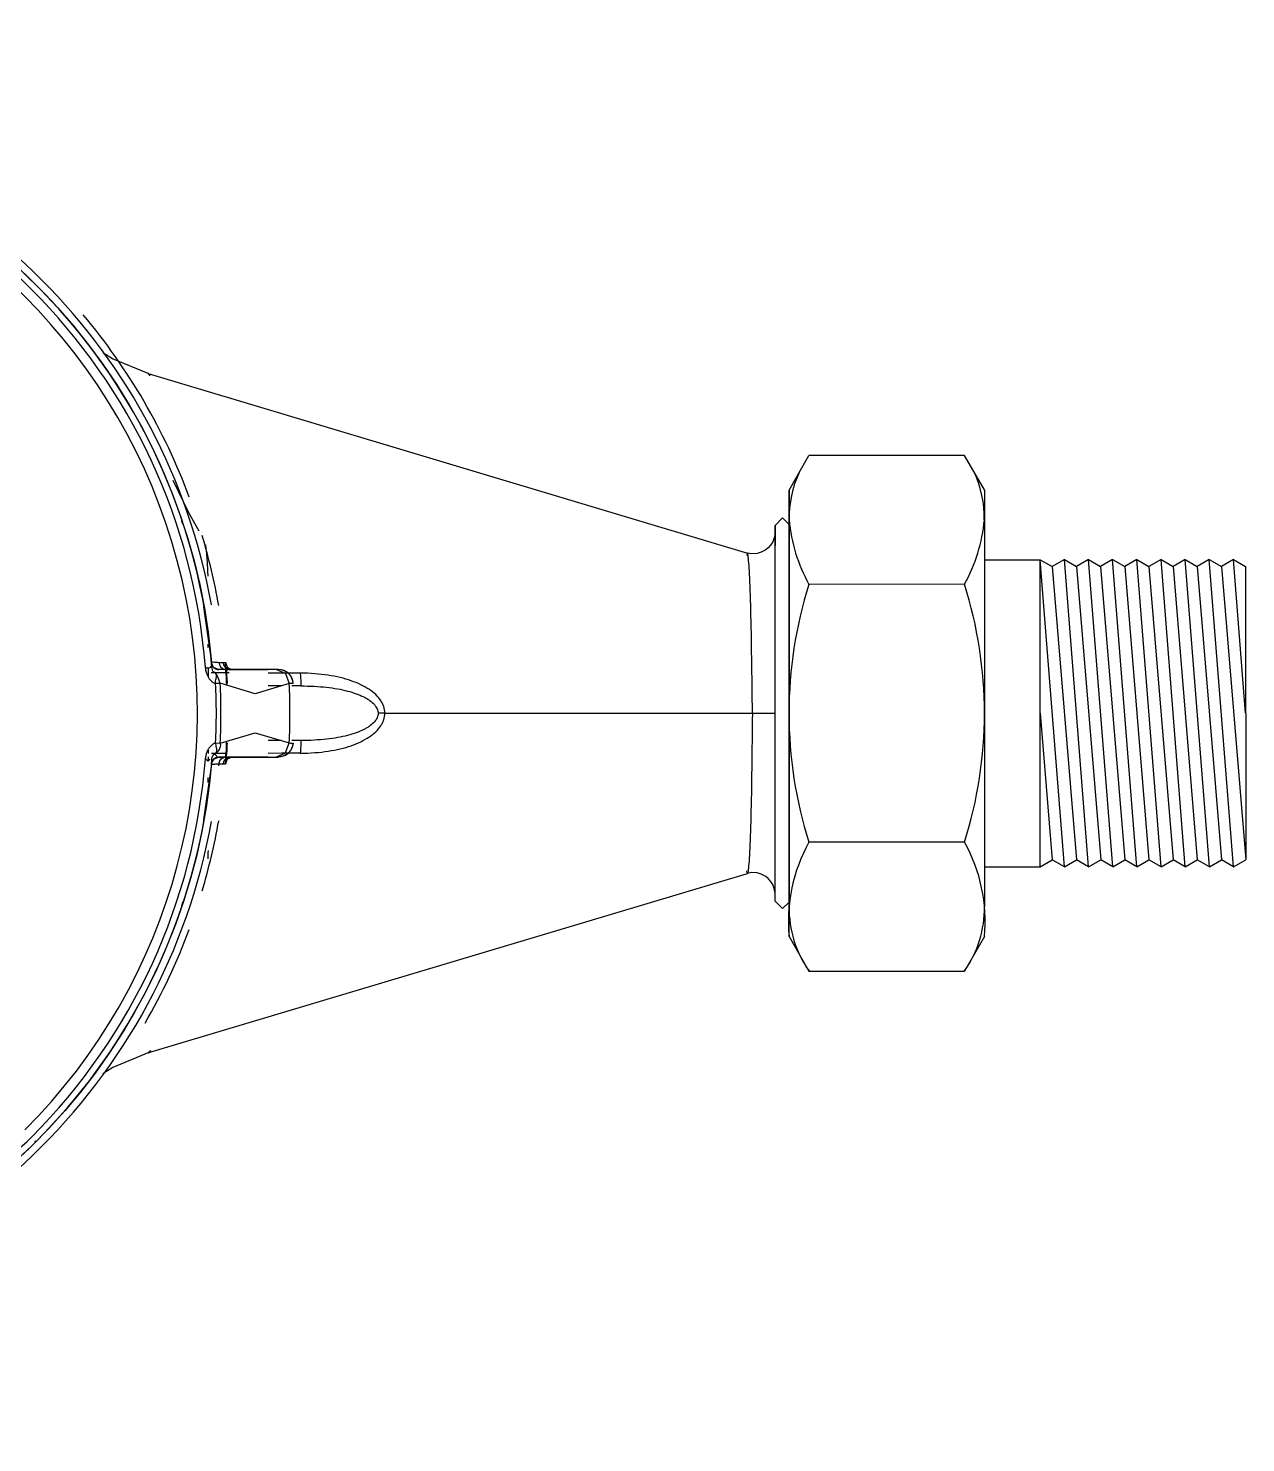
# Model space of a CAD drawing. Header units: millimetres. Extents: x 1218 to 72853, y -34712 to 16286.
# Drawn here: x 31222.3 to 31339, y 6668.1 to 6803.7 of the extents above; entities that cross this region are included whole.
import ezdxf

# ---------------------------------------------------------------- set-up
doc = ezdxf.new("R2010")
doc.units = ezdxf.units.MM
doc.set_wipeout_variables(frame=1)
doc.styles.get("Standard").update_dxf_attribs({"font": 'arial.ttf'})

# ---------------------------------------------------------------- blocks, each defined once
blk = doc.blocks.new('DONGHO-D25 PPR')
at = {"color": 8}
blk.add_wipeout([(-93.5, -25.4), (-108.41, -25.4), (-110.32, -22.09), (-110.33, -15.4), (-135.37, -15.42), (-135.41, 14.06), (-110.33, 14.05), (-110.33, 20.74), (-108.42, 24.05), (-93.51, 24.06), (-91.59, 20.74), (-91.59, 17.44), (-90.97, 18.07), (-90.25, 17.35), (-90.25, 16.73), (-90.03, 16.44), (-89.66, 15.7), (-89.01, 15.26), (-88.34, 15.06), (-87.48, 15.17), (-86.9, 15.22), (-49.99, 30.94), (-45.96, 36.66), (-43.56, 39.49), (-40.59, 42.53), (-37.18, 45.54), (-33.93, 48.01), (-30.24, 50.42), (-25.54, 52.96), (-22.35, 54.38), (-19.55, 55.44), (-17.38, 56.51), (-12.58, 57.76), (-10.93, 57.98), (-6.33, 58.78), (-4.2, 59.68), (-4.14, 64.67), (-2.99, 65.68), (2.86, 65.7), (3.8, 65.28), (4.2, 64.21), (4.25, 59.46), (10.73, 58.14), (22.62, 54.62), (35.52, 46.85), (43.88, 39.13), (45.55, 38.23), (48.96, 33.76), (109.26, 15.37), (110.6, 15.44), (111.51, 16.12), (111.94, 17.04), (112.29, 18.38), (112.65, 18.74), (113.28, 21.42), (115.19, 24.73), (130.1, 24.73), (132.01, 21.42), (132.01, 14.73), (157.05, 14.73), (157.08, -14.72), (132.02, -14.73), (132.02, -21.41), (130.11, -24.72), (115.19, -24.72), (113.28, -21.41), (113.28, -18.11), (112.66, -18.74), (111.94, -18.02), (111.9, -17.04), (111.71, -16.44), (110.83, -15.55), (109.96, -15.31), (109.26, -15.36), (51.78, -32.61), (47.44, -34.57), (44.83, -38.04), (42.53, -40.59), (40.35, -42.76), (38.24, -44.66), (34.6, -47.53), (31.63, -49.56), (28.29, -51.54), (25.83, -52.81), (22.57, -54.29), (16.17, -56.86), (11.19, -58.05), (8.06, -58.24), (4.93, -59.26), (4.93, -59.26), (4.23, -59.71), (4.2, -68.57), (3.79, -69.55), (2.8, -69.96), (-2.8, -69.96), (-3.79, -69.55), (-4.2, -68.29), (-4.21, -59.6), (-4.84, -59.08), (-5.93, -58.82), (-10.27, -58.22), (-14.19, -57.39), (-17.71, -56.4), (-22.6, -54.63), (-27.4, -52.38), (-32.57, -48.95), (-35.97, -46.51), (-39.14, -43.87), (-41.28, -41.86), (-45.55, -38.23), (-51.05, -30.5), (-87.29, -15.24), (-88.68, -15.13), (-89.81, -15.8), (-90.25, -16.73), (-90.25, -18.7), (-90.96, -19.41), (-91.59, -18.78), (-91.59, -22.09)], dxfattribs=at)
for p, q in [((51.81, 32.57), (109.28, 15.36)), ((113.28, 21.41), (115.19, 24.73)), ((130.1, 24.73), (115.19, 24.73)), ((132.01, 21.42), (130.1, 24.73)), ((113.28, 21.41), (113.28, 18.74)), ((132.01, 21.42), (132.02, -18.54)), ((111.94, 18.02), (112.65, 18.74)), ((111.94, 18.02), (111.94, 16.06)), ((113.28, 18.11), (112.65, 18.74)), ((113.28, 18.74), (113.28, 17.73)), ((132.01, 14.72), (137.37, 14.72)), ((137.37, -14.72), (137.37, 14.72)), ((137.37, 14.72), (138.53, 14.06)), ((139.69, 14.73), (138.53, 14.06)), ((139.69, 14.73), (140.84, 14.06)), ((142, 14.73), (140.84, 14.06)), ((142, 14.73), (143.16, 14.06)), ((144.32, 14.73), (143.16, 14.06)), ((144.32, 14.73), (145.48, 14.06)), ((146.64, 14.73), (145.48, 14.06)), ((146.64, 14.73), (147.8, 14.06)), ((148.96, 14.73), (147.8, 14.06)), ((148.96, 14.73), (150.12, 14.06)), ((151.28, 14.73), (150.12, 14.06)), ((151.28, 14.73), (152.44, 14.06)), ((153.59, 14.73), (152.44, 14.06)), ((153.59, 14.73), (154.75, 14.06)), ((155.91, 14.73), (154.75, 14.06)), ((155.91, 14.73), (157.07, 14.06)), ((157.07, 14.06), (157.08, -14.05)), ((130.1, 12.37), (115.19, 12.36)), ((130.11, -12.36), (115.19, -12.36)), ((132.02, -14.72), (137.37, -14.72)), ((137.37, -14.72), (138.53, -14.05)), ((139.69, -14.72), (138.53, -14.05)), ((139.69, -14.72), (140.85, -14.05)), ((142.01, -14.72), (140.85, -14.05)), ((142.01, -14.72), (143.17, -14.05)), ((144.33, -14.72), (143.17, -14.05)), ((144.33, -14.72), (145.49, -14.05)), ((146.64, -14.72), (145.49, -14.05)), ((146.64, -14.72), (147.8, -14.05)), ((148.96, -14.72), (147.8, -14.05)), ((148.96, -14.72), (150.12, -14.05)), ((151.28, -14.72), (150.12, -14.05)), ((151.28, -14.72), (152.44, -14.05)), ((153.6, -14.72), (152.44, -14.05)), ((153.6, -14.72), (154.76, -14.05)), ((155.92, -14.72), (154.76, -14.05)), ((155.92, -14.72), (157.08, -14.05)), ((51.87, -32.55), (109.29, -15.36)), ((111.94, -18.03), (111.94, -17.4)), ((111.94, -18.03), (112.66, -18.74)), ((113.28, -18.11), (112.66, -18.74)), ((113.28, -18.74), (113.28, -17.73)), ((113.28, -21.42), (113.28, -18.74)), ((113.28, -21.42), (115.19, -24.73)), ((132.02, -21.41), (130.11, -24.73)), ((115.19, -24.73), (130.11, -24.73))]:
    blk.add_line(p, q)
for p, q in [((113.28, 21.41), (113.28, -18.55)), ((113.28, 21.41), (113.28, -12.36)), ((113.28, 0), (113.28, 21.41)), ((55, 18.46), (55.09, 18.17)), ((55.01, 18.47), (55.09, 18.22)), ((111.94, 0), (111.94, 18.03)), ((113.28, -17.73), (113.28, 17.73)), ((111.94, -17.4), (111.94, 16.06)), ((139.69, -14.72), (137.37, 14.72)), ((138.53, 14.06), (140.85, -14.05)), ((142.01, -14.72), (139.69, 14.73)), ((140.84, 14.06), (143.17, -14.05)), ((144.33, -14.72), (142, 14.73)), ((143.16, 14.06), (145.49, -14.05)), ((146.64, -14.72), (144.32, 14.73)), ((145.48, 14.06), (147.8, -14.05)), ((148.96, -14.72), (146.64, 14.73)), ((147.8, 14.06), (150.12, -14.05)), ((151.28, -14.72), (148.96, 14.73)), ((150.12, 14.06), (152.44, -14.05)), ((153.6, -14.72), (151.28, 14.73)), ((152.44, 14.06), (154.76, -14.05)), ((155.92, -14.72), (153.59, 14.73)), ((154.75, 14.06), (157.08, -14.05)), ((157.07, 0.01), (155.91, 14.73)), ((57.1, 10.2), (57.88, 4.87)), ((59.68, 4.2), (63.32, 4.2)), ((59.74, 4.2), (63.32, 4.2)), ((57.54, 3.86), (57.54, 3.51)), ((58.71, 2.86), (58.27, 2.84)), ((65.7, 2.86), (65.68, 2.86)), ((64.57, 2.62), (63.32, 2.62)), ((66.44, 2.62), (65.57, 2.62)), ((137.37, 0), (138.53, -14.05)), ((111.94, -18.03), (111.94, 0)), ((64.57, -2.62), (63.32, -2.62)), ((66.44, -2.62), (65.57, -2.62)), ((57.54, -3.51), (57.54, -3.86)), ((59.32, -3.85), (57.87, -3.86)), ((58.27, -2.84), (58.71, -2.86)), ((65.68, -2.86), (65.7, -2.86)), ((57.87, -4.9), (57.09, -10.25)), ((57.87, -4.9), (57.1, -10.22)), ((57.9, -4.43), (57.85, -4.5)), ((63.32, -4.2), (59.68, -4.2)), ((63.32, -4.2), (59.74, -4.2)), ((55.11, -18.13), (54.99, -18.49)), ((55.1, -18.16), (54.99, -18.49)), ((49.6, -30.21), (49.46, -30.45)), ((49.6, -30.23), (49.46, -30.46)), ((41.01, -41.03), (40.91, -41.13)), ((41.02, -41.04), (40.94, -41.12))]:
    blk.add_line(p, q, dxfattribs=at)
at = {"color": 8, "flags": 128}
for points in [[(4.43, 57.9), (6.74, 57.68), (9.04, 57.36), (11.33, 56.95), (13.6, 56.45), (15.84, 55.87), (18.06, 55.19), (20.26, 54.42), (22.42, 53.57), (24.54, 52.63), (26.63, 51.6), (28.67, 50.5), (30.67, 49.31), (32.61, 48.05), (34.51, 46.7), (36.35, 45.29), (38.13, 43.8), (39.85, 42.24), (41.51, 40.61), (43.1, 38.92), (44.62, 37.16), (46.07, 35.35), (47.45, 33.48), (48.75, 31.55)], [(48.75, 31.55), (49.97, 29.58), (51.11, 27.56), (52.17, 25.49), (53.15, 23.38), (54.05, 21.24), (54.85, 19.06), (55.57, 16.85), (56.2, 14.62), (56.74, 12.36), (57.19, 10.08), (57.54, 7.78), (57.81, 5.48), (57.9, 4.43)], [(56.68, 17.45), (55.7, 19.21), (54.18, 22.31)], [(58.54, 4.2), (58.06, 4.4), (57.87, 4.82)], [(59.28, 4.21), (59.24, 4.21), (59.14, 4.21), (58.99, 4.21), (58.79, 4.21), (58.56, 4.21)], [(64.12, 4.2), (62.97, 4.2), (61.87, 4.2), (60.78, 4.2), (59.69, 4.2), (58.56, 4.2)], [(59.01, 4.84), (58.93, 4.84), (58.84, 4.84), (58.76, 4.84), (58.68, 4.84), (58.59, 4.84)], [(58.6, 4.83), (58.65, 4.63), (58.75, 4.45), (58.89, 4.32), (59.07, 4.24), (59.28, 4.21)], [(59.2, 4.84), (59.15, 4.84), (59.11, 4.84), (59.06, 4.84), (59.01, 4.84)], [(59.2, 4.84), (59.42, 4.38), (59.73, 4.22)], [(59.29, 4.2), (59.37, 4.2), (59.44, 4.2), (59.52, 4.2), (59.6, 4.2), (59.68, 4.2)], [(64.12, 4.19), (64.96, 3.81), (65.33, 2.86)], [(65.7, 2.86), (65.66, 3.11), (65.59, 3.33), (65.5, 3.52), (65.27, 3.81), (65.05, 3.98), (64.67, 4.14), (64.31, 4.19)], [(59.57, 3.86), (59.32, 3.86), (57.85, 3.86)], [(58.71, 2.86), (58.56, 3.24), (58.43, 3.61), (58.23, 3.91)], [(65.33, 2.86), (62.05, 1.87), (58.71, 2.87)], [(66.38, 3.85), (64.63, 3.85), (63.32, 3.85)], [(65.64, 2.86), (65.56, 2.86), (65.46, 2.86), (65.33, 2.86)], [(74.52, 0), (74.18, 0), (73.87, 0)], [(74.51, 0), (83.32, 0), (92.14, 0), (100.95, 0), (109.76, 0)], [(109.77, 0), (110.84, 0), (111.65, 0), (111.94, 0)], [(58.71, -2.86), (62.05, -1.87), (65.33, -2.85)], [(58.27, -2.84), (58.28, -3.16), (58.34, -3.44), (58.36, -3.69), (58.23, -3.91)], [(66.38, -3.84), (64.63, -3.84), (63.32, -3.85)], [(64.12, -4.19), (64.96, -3.81), (65.33, -2.85)], [(64.31, -4.19), (64.56, -4.16), (64.78, -4.1), (64.97, -4.02), (65.28, -3.8), (65.45, -3.59), (65.55, -3.41), (65.66, -3.12), (65.7, -2.86)], [(65.7, -2.86), (65.61, -3.28), (65.41, -3.65), (65.11, -3.94), (64.73, -4.12), (64.31, -4.19)], [(65.33, -2.85), (65.46, -2.86), (65.56, -2.86), (65.64, -2.86)], [(57.9, -4.43), (57.68, -6.74), (57.36, -9.04), (56.95, -11.33), (56.45, -13.6), (55.87, -15.84), (55.19, -18.06), (54.42, -20.26), (53.57, -22.42), (52.63, -24.54), (51.6, -26.63), (50.5, -28.67), (49.31, -30.67), (48.05, -32.61), (46.7, -34.51), (45.29, -36.35), (43.8, -38.13), (42.24, -39.85), (40.61, -41.51), (38.92, -43.1)], [(57.71, -4.44), (57.51, -4.59), (57.28, -4.38)], [(57.88, -4.79), (58.14, -4.36), (58.56, -4.21)], [(58.56, -4.2), (59.61, -4.2), (60.69, -4.2), (61.79, -4.2), (62.93, -4.2), (64.12, -4.2)], [(58.59, -4.84), (58.68, -4.84), (58.76, -4.84), (58.84, -4.84), (58.93, -4.84), (59.01, -4.84)], [(58.61, -4.79), (58.64, -4.67), (58.78, -4.42)], [(59.01, -4.84), (59.04, -4.84), (59.07, -4.84), (59.09, -4.84), (59.12, -4.84), (59.15, -4.84), (59.17, -4.84), (59.2, -4.84)], [(59.2, -4.84), (59.42, -4.38), (59.72, -4.23)], [(59.68, -4.2), (59.6, -4.2), (59.52, -4.2), (59.44, -4.2), (59.37, -4.2), (59.29, -4.2)]]:
    blk.add_lwpolyline(points, dxfattribs=at)
at = {"flags": 128}
for points in [[(51.81, 32.57), (48.37, 34), (47.45, 34.56)], [(111.94, 17.31), (111.94, 17.26), (111.86, 16.83), (111.71, 16.44), (111.51, 16.12), (111.28, 15.87), (111.05, 15.68), (110.6, 15.44), (110.23, 15.33), (109.69, 15.29), (109.28, 15.36)], [(111.94, -17.31), (111.94, -17.25), (111.86, -16.82), (111.71, -16.44), (111.51, -16.11), (111.28, -15.86), (111.06, -15.67), (110.6, -15.43), (110.23, -15.32), (109.69, -15.29), (109.29, -15.36)], [(51.87, -32.55), (48.42, -33.98), (47.44, -34.57)]]:
    blk.add_lwpolyline(points, dxfattribs=at)
at = {"color": 8}
for centre, radius, start, end in [((0, 0), 57.45, 4.3762, 85.6258), ((0, 0), 58.07, 9.8988, 80.1032), ((0, 0), 58.79, 10.1828, 79.8244), ((0, 0), 59.47, 20.393, 40.001), ((0, 0), 59.47, 10.001, 16.6502), ((0, 0), 59.4, 2.5961, 4.6754), ((0, 0), 59.47, 4.3381, 4.6804), ((0, 0), 59.47, 2.7519, 4.2512), ((64.3, 2.8), 1.4, 2.4929, 90.001), ((0, 0), 58.34, 357.2145, 2.7875), ((0, 0), 58.78, 357.2145, 2.7875), ((0, 0), 65.4, 357.502, 2.5), ((0, 0), 59.4, 355.3265, 357.4059), ((0, 0), 59.47, 355.3046, 357.2341), ((0, 0), 57.45, 315.001, 355.6258), ((0, 0), 58.79, 355.0808, 355.279), ((0, 0), 58.79, 277.878, 349.8244), ((0, 0), 58.07, 280.0556, 350.1033), ((0, 0), 59.47, 343.3517, 350.001), ((0, 0), 59.47, 330.001, 339.5877), ((0, 0), 57.45, 294.8911, 315.001)]:
    blk.add_arc(centre, radius, start, end, dxfattribs=at)
for centre, radius, start, end in [((0, 0), 56.52, 315.001, 135.001), ((123.71, 18.71), 10.43, 155.2675, 180.8832), ((121.58, 18.71), 10.43, 359.1324, 24.7482), ((128.86, 19.98), 15.65, 185.2675, 209.1324), ((116.43, 19.98), 15.65, 330.8832, 354.7482), ((154.19, 0), 40.92, 162.4199, 197.5958), ((91.1, 0), 40.92, 342.4199, 17.5958), ((128.86, -19.98), 15.65, 150.8832, 185.2675), ((116.44, -19.98), 15.65, 354.7482, 29.1324), ((123.71, -18.7), 10.43, 179.1324, 215.2675), ((121.59, -18.7), 10.43, 324.7482, 0.8832)]:
    blk.add_arc(centre, radius, start, end)
at = {"color": 8, "extrusion": (0, 0, -1)}
blk.add_ellipse((59.71, 4.9), major_axis=(0, -0.7), ratio=0.999402, start_param=0.351981, end_param=1.489022, dxfattribs=at)
for points in [[(51.81, 32.57), (51.77, 32.58), (51.84, 32.5), (51.97, 32.36)], [(51.82, 32.57), (51.81, 32.57), (51.81, 32.57), (51.81, 32.57)], [(109.28, 15.36), (109.26, 15.37), (109.24, 15.3), (109.22, 15.13)], [(109.29, -15.36), (109.26, -15.36), (109.24, -15.29), (109.22, -15.13)], [(52.05, -32.34), (51.92, -32.48), (51.78, -32.61), (51.86, -32.56)], [(51.87, -32.55), (51.87, -32.55), (51.88, -32.55), (51.88, -32.54)]]:
    blk.add_open_spline(points, degree=3)
at = {"color": 8}
for points, knots in [([(57.54, 13.15), (57.54, 13.25), (57.53, 13.55), (57.51, 14.02), (57.49, 14.48), (57.46, 14.83), (57.43, 15.14), (57.41, 15.44), (57.37, 15.75), (57.35, 15.97), (57.32, 16.1), (57.32, 16.15)], [-0.8772118, -0.8772118, -0.8772118, -0.8772118, -0.85, -0.8, -0.75, -0.725, -0.7, -0.6625, -0.6375, -0.6125, -0.6002909, -0.6002909, -0.6002909, -0.6002909]), ([(109.77, 0), (109.75, 1.78), (109.7, 5.37), (109.62, 10.07), (109.49, 13.58), (109.37, 15.1), (109.31, 15.37), (109.28, 15.37)], [0.0000005, 0.0000005, 0.0000005, 0.0000005, 0.1111111, 0.2222222, 0.3333333, 0.4444444, 0.4981952, 0.4981952, 0.4981952, 0.4981952]), ([(57.28, 4.38), (57.29, 4.22), (57.34, 3.95), (57.47, 3.62), (57.62, 3.34), (57.87, 3.05), (58.11, 2.9), (58.27, 2.84)], [0, 0, 0, 0, 0.2, 0.35, 0.5, 0.7, 1, 1, 1, 1]), ([(57.87, 4.84), (57.88, 4.74), (57.91, 4.61), (58, 4.49), (58.08, 4.39), (58.17, 4.31), (58.31, 4.24), (58.43, 4.21), (58.53, 4.2), (58.56, 4.2)], [-1, -1, -1, -1, -0.725, -0.6375, -0.55, -0.35, -0.275, -0.1, 0, 0, 0, 0]), ([(57.87, 4.82), (57.88, 4.74), (57.91, 4.6), (58.03, 4.41), (58.22, 4.26), (58.44, 4.2), (58.54, 4.2)], [0, 0, 0, 0, 0.2, 0.4, 0.65, 1, 1, 1, 1]), ([(58.59, 4.84), (58.59, 4.84), (58.49, 4.85), (58.21, 4.87), (57.99, 4.89), (57.89, 4.9)], [0, 0, 0, 0, 0.4, 0.7, 1, 1, 1, 1]), ([(58.23, 3.91), (58.17, 3.91), (58.06, 3.94), (57.95, 4.13), (57.91, 4.33), (57.9, 4.43)], [-1, -1, -1, -1, -0.65, -0.3, 0, 0, 0, 0]), ([(64.3, 4.2), (64.3, 4.2), (64.28, 4.2), (64.19, 4.2), (64.12, 4.2)], [0.0003102, 0.0003102, 0.0003102, 0.0003102, 0.4, 1, 1, 1, 1]), ([(58.27, 2.84), (58.27, 2.93), (58.26, 3.09), (58.31, 3.29), (58.36, 3.49), (58.38, 3.69), (58.3, 3.84), (58.23, 3.91)], [0, 0, 0, 0, 0.1875, 0.375, 0.53125, 0.71875, 1, 1, 1, 1]), ([(74.51, 0), (74.5, 0.22), (74.45, 0.54), (74.28, 0.94), (74.06, 1.32), (73.65, 1.79), (72.78, 2.48), (71.34, 3.16), (69.14, 3.7), (67.35, 3.84), (66.38, 3.85)], [0, 0, 0, 0, 0.1, 0.15, 0.2, 0.3, 0.4, 0.6, 0.8, 1, 1, 1, 1]), ([(70.91, 2.13), (71.21, 2.05), (71.77, 1.88), (72.25, 1.68), (72.47, 1.57)], [0.4001084, 0.4001084, 0.4001084, 0.4001084, 0.5, 0.6, 0.6, 0.6, 0.6]), ([(72.47, 1.57), (72.58, 1.52), (72.79, 1.4), (73.16, 1.16), (73.45, 0.9), (73.66, 0.63), (73.81, 0.36), (73.86, 0.14), (73.86, 0)], [0.6005748, 0.6005748, 0.6005748, 0.6005748, 0.65, 0.7, 0.8, 0.85, 0.9, 1, 1, 1, 1]), ([(66.38, -3.84), (67.36, -3.83), (69.15, -3.69), (71.35, -3.16), (72.78, -2.47), (73.65, -1.79), (74.06, -1.32), (74.28, -0.93), (74.45, -0.53), (74.5, -0.22), (74.51, 0)], [0, 0, 0, 0, 0.2, 0.4, 0.6, 0.7, 0.8, 0.85, 0.9, 1, 1, 1, 1]), ([(73.86, 0), (73.86, -0.14), (73.81, -0.36), (73.66, -0.63), (73.56, -0.77), (73.5, -0.83)], [0, 0, 0, 0, 0.1, 0.15, 0.1998979, 0.1998979, 0.1998979, 0.1998979]), ([(109.76, 0), (109.74, -1.79), (109.7, -5.36), (109.62, -10.07), (109.49, -13.57), (109.37, -15.11), (109.31, -15.35), (109.29, -15.36)], [0, 0, 0, 0, 0.1111111, 0.2222222, 0.3333333, 0.4444444, 0.4981631, 0.4981631, 0.4981631, 0.4981631]), ([(73.5, -0.83), (73.38, -0.97), (73.16, -1.16), (72.79, -1.4), (72.58, -1.51), (72.47, -1.57)], [0.2, 0.2, 0.2, 0.2, 0.3, 0.35, 0.3994846, 0.3994846, 0.3994846, 0.3994846]), ([(72.47, -1.57), (72.25, -1.68), (71.78, -1.88), (71.21, -2.05), (70.92, -2.13)], [0.4, 0.4, 0.4, 0.4, 0.5, 0.5999028, 0.5999028, 0.5999028, 0.5999028]), ([(58.27, -2.84), (58.16, -2.88), (57.96, -3), (57.73, -3.21), (57.55, -3.45), (57.42, -3.71), (57.33, -4.02), (57.29, -4.26), (57.28, -4.38)], [0, 0, 0, 0, 0.2, 0.4, 0.55, 0.7, 0.85, 1, 1, 1, 1]), ([(57.9, -4.42), (57.91, -4.34), (57.94, -4.16), (58.06, -3.96), (58.16, -3.92), (58.23, -3.92)], [0, 0, 0, 0, 0.25, 0.6, 1, 1, 1, 1]), ([(58.23, -3.91), (58.31, -3.85), (58.44, -3.72), (58.61, -3.51), (58.72, -3.29), (58.77, -3.06), (58.74, -2.92), (58.71, -2.86)], [-1, -1, -1, -1, -0.75, -0.5625, -0.375, -0.1875, 0, 0, 0, 0]), ([(57.87, -4.84), (57.87, -4.8), (57.89, -4.68), (57.95, -4.55), (58.04, -4.43), (58.14, -4.33), (58.32, -4.23), (58.48, -4.2), (58.56, -4.2)], [0, 0, 0, 0, 0.1, 0.325, 0.40625, 0.55, 0.7625, 1, 1, 1, 1]), ([(57.9, -4.43), (57.89, -4.53), (57.88, -4.67), (57.87, -4.8), (57.87, -4.84), (57.87, -4.84)], [0, 0, 0, 0, 0.4, 0.7, 1, 1, 1, 1]), ([(57.89, -4.9), (58.03, -4.88), (58.39, -4.86), (58.58, -4.84), (58.59, -4.84)], [0, 0, 0, 0, 0.4, 1, 1, 1, 1]), ([(59.29, -4.2), (59.28, -4.2), (59.2, -4.2), (58.92, -4.2), (58.69, -4.2), (58.56, -4.2)], [0, 0, 0, 0, 0.4, 0.7, 1, 1, 1, 1]), ([(58.6, -4.83), (58.6, -4.81), (58.61, -4.66), (58.8, -4.37), (59.01, -4.25), (59.19, -4.21), (59.28, -4.21)], [0, 0, 0, 0, 0.375, 0.5625, 0.75, 1, 1, 1, 1]), ([(59.01, -4.84), (59.02, -4.73), (59.09, -4.55), (59.29, -4.31), (59.42, -4.26), (59.47, -4.24)], [0, 0, 0, 0, 0.25, 0.5, 1, 1, 1, 1]), ([(59.74, -4.2), (59.66, -4.21), (59.52, -4.22), (59.47, -4.23), (59.47, -4.24)], [0.0000075, 0.0000075, 0.0000075, 0.0000075, 0.5, 1, 1, 1, 1]), ([(64.12, -4.2), (64.17, -4.2), (64.27, -4.2), (64.3, -4.2), (64.3, -4.2)], [0, 0, 0, 0, 0.4, 0.9996891, 0.9996891, 0.9996891, 0.9996891])]:
    blk.add_open_spline(points, degree=3, knots=knots, dxfattribs=at)
for points in [[(57.53, 6.64), (57.53, 6.52), (57.53, 6.41), (57.53, 6.3)], [(57.9, 4.43), (57.86, 4.99), (57.8, 5.61), (57.83, 5.26), (57.87, 4.84)], [(57.9, 4.43), (57.9, 4.46), (57.88, 4.49), (57.82, 4.51), (57.74, 4.4), (57.63, 4.3), (57.48, 4.31), (57.35, 4.35), (57.28, 4.38)], [(57.54, 4.34), (57.54, 4.18), (57.54, 4.02), (57.54, 3.86)], [(59.47, 4.24), (59.47, 4.24), (59.49, 4.24), (59.59, 4.21), (59.68, 4.2), (59.74, 4.2)], [(59.68, 4.2), (59.61, 4.21), (59.5, 4.23), (59.47, 4.24), (59.47, 4.24)], [(66.38, 3.84), (66.41, 3.52), (66.44, 2.85), (66.45, 2.64), (66.44, 2.63)], [(66.44, 2.62), (67.33, 2.62), (68.15, 2.58), (68.9, 2.49)], [(68.9, 2.49), (69.64, 2.41), (70.31, 2.29), (70.91, 2.13)], [(66.44, -2.63), (66.45, -2.64), (66.44, -2.85), (66.41, -3.52), (66.38, -3.84)], [(68.9, -2.49), (68.16, -2.57), (67.33, -2.62), (66.44, -2.62)], [(70.92, -2.13), (70.32, -2.28), (69.69, -2.42), (68.9, -2.49)], [(58.23, -3.92), (58.24, -3.96), (58.28, -4.02), (58.33, -4.1), (58.4, -4.16), (58.47, -4.2), (58.53, -4.21), (58.56, -4.21)], [(57.54, -4.19), (57.54, -4.32), (57.54, -4.46), (57.54, -4.59)], [(59.47, -4.24), (59.47, -4.24), (59.5, -4.23), (59.61, -4.21), (59.68, -4.2)], [(57.53, -6.17), (57.53, -6.32), (57.53, -6.48), (57.53, -6.63)], [(57.54, -13.18), (57.53, -13.45), (57.53, -13.72), (57.51, -13.98)]]:
    blk.add_open_spline(points, degree=3, dxfattribs=at)
at = {"flags": 1}
for p in [(-91.59, 0), (113.28, 0)]:
    blk.add_attdef('AMC', p, '', height=0.5, dxfattribs=at)

msp = doc.modelspace()

# ---------------------------------------------------------------- block references
msp.add_blockref('DONGHO-D25 PPR', (31181.96, 6738.02))

doc.saveas('drawing.dxf')
